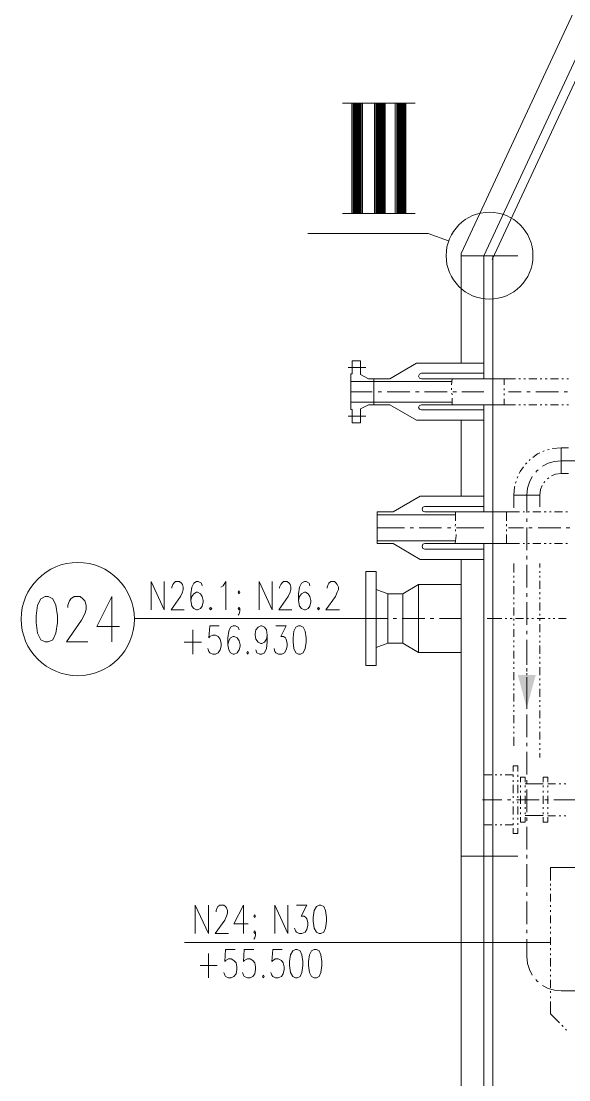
# Model space of a CAD drawing. Header units: millimetres. Extents: x 0 to 588, y 0 to 874.
# Drawn here: x 64.5 to 98.3, y 330.3 to 395.6 of the extents above; entities that cross this region are included whole.
import ezdxf

# ---------------------------------------------------------------- set-up
doc = ezdxf.new("R2010")
doc.units = ezdxf.units.MM
doc.layers.get('0').update_dxf_attribs({"lineweight": 18})

msp = doc.modelspace()

# ---------------------------------------------------------------- hatches: boundary and pattern name
msp.add_hatch(color=0).paths.add_polyline_path([(95.673, 353.229), (96.224, 355.261), (95.123, 355.261)], flags=0)

# ---------------------------------------------------------------- linework, layer by layer
at = {"color": 0, "lineweight": 0}
for points in [[(91.63, 381.254), (104.479, 408.834)], [(93.028, 381.106), (105.812, 408.538)], [(93.535, 380.873), (106.362, 408.411)], [(84.307, 390.525), (85.598, 390.525)], [(84.391, 390.525), (85.683, 390.525)], [(84.434, 390.525), (85.725, 390.525)], [(84.476, 390.525), (85.767, 390.525)], [(84.519, 390.525), (85.788, 390.525)], [(84.582, 390.525), (85.873, 390.525)], [(84.582, 390.525), (85.852, 390.525)], [(84.645, 390.525), (85.937, 390.525)], [(84.688, 390.525), (85.979, 390.525)], [(84.709, 390.525), (86, 390.525)], [(84.772, 390.525), (86.064, 390.525)], [(84.836, 390.525), (86.106, 390.525)], [(84.878, 390.525), (84.878, 383.709)], [(84.963, 390.525), (84.963, 383.709)], [(85.005, 390.525), (85.005, 383.709)], [(85.026, 383.709), (85.026, 390.525)], [(85.048, 390.525), (85.048, 383.709)], [(85.09, 390.525), (85.09, 383.709)], [(85.111, 383.709), (85.111, 390.525)], [(85.153, 383.709), (85.153, 390.525)], [(85.153, 390.525), (85.153, 383.709)], [(85.153, 390.525), (85.153, 383.709)], [(85.196, 383.709), (85.196, 390.525)], [(85.217, 383.709), (85.217, 390.525)], [(85.217, 390.525), (85.217, 383.709)], [(85.259, 390.525), (85.259, 383.709)], [(85.281, 390.525), (85.281, 383.709)], [(85.281, 383.709), (85.281, 390.525)], [(85.302, 383.709), (85.302, 390.525)], [(85.344, 390.525), (85.344, 383.709)], [(85.365, 383.709), (85.365, 390.525)], [(85.407, 390.525), (85.407, 383.709)], [(85.407, 383.709), (85.407, 390.525)], [(85.429, 383.709), (85.429, 390.525)], [(85.492, 383.709), (85.492, 390.525)], [(85.534, 383.709), (85.534, 390.525)], [(85.704, 390.525), (86.995, 390.525)], [(85.788, 390.525), (87.08, 390.525)], [(85.831, 390.525), (87.122, 390.525)], [(85.873, 390.525), (87.164, 390.525)], [(85.915, 390.525), (87.186, 390.525)], [(85.979, 390.525), (87.27, 390.525)], [(85.979, 390.525), (87.249, 390.525)], [(86.043, 390.525), (87.334, 390.525)], [(86.085, 390.525), (87.376, 390.525)], [(86.106, 390.525), (87.397, 390.525)], [(86.169, 390.525), (87.461, 390.525)], [(86.233, 390.525), (87.503, 390.525)], [(86.275, 390.525), (86.275, 383.709)], [(86.36, 390.525), (86.36, 383.709)], [(86.402, 390.525), (86.402, 383.709)], [(86.424, 383.709), (86.424, 390.525)], [(86.445, 390.525), (86.445, 383.709)], [(86.487, 390.525), (86.487, 383.709)], [(86.508, 383.709), (86.508, 390.525)], [(86.529, 390.525), (86.529, 383.709)], [(86.55, 383.709), (86.55, 390.525)], [(86.55, 390.525), (86.55, 383.709)], [(86.593, 383.709), (86.593, 390.525)], [(86.614, 383.709), (86.614, 390.525)], [(86.614, 390.525), (86.614, 383.709)], [(86.656, 390.525), (86.656, 383.709)], [(86.677, 390.525), (86.677, 383.709)], [(86.677, 383.709), (86.677, 390.525)], [(86.699, 383.709), (86.699, 390.525)], [(86.741, 390.525), (86.741, 383.709)], [(86.762, 383.709), (86.762, 390.525)], [(86.805, 390.525), (86.805, 383.709)], [(86.805, 383.709), (86.805, 390.525)], [(86.826, 383.709), (86.826, 390.525)], [(86.889, 383.709), (86.889, 390.525)], [(86.931, 383.709), (86.931, 390.525)], [(86.995, 390.525), (88.286, 390.525)], [(87.08, 390.525), (88.371, 390.525)], [(87.122, 390.525), (88.413, 390.525)], [(87.164, 390.525), (88.434, 390.525)], [(87.207, 390.525), (88.477, 390.525)], [(87.249, 390.525), (88.54, 390.525)], [(87.27, 390.525), (88.561, 390.525)], [(87.334, 390.525), (88.625, 390.525)], [(87.376, 390.525), (88.667, 390.525)], [(87.397, 390.525), (88.688, 390.525)], [(87.461, 390.525), (88.752, 390.525)], [(87.524, 390.525), (88.794, 390.525)], [(87.567, 390.525), (87.567, 383.709)], [(87.651, 390.525), (87.651, 383.709)], [(87.694, 390.525), (87.694, 383.709)], [(87.715, 383.709), (87.715, 390.525)], [(87.736, 390.525), (87.736, 383.709)], [(87.778, 390.525), (87.778, 383.709)], [(87.799, 383.709), (87.799, 390.525)], [(87.82, 390.525), (87.82, 383.709)], [(87.842, 383.709), (87.842, 390.525)], [(87.842, 390.525), (87.842, 383.709)], [(87.884, 383.709), (87.884, 390.525)], [(87.905, 383.709), (87.905, 390.525)], [(87.905, 390.525), (87.905, 383.709)], [(87.948, 390.525), (87.948, 383.709)], [(87.969, 390.525), (87.969, 383.709)], [(87.969, 383.709), (87.969, 390.525)], [(87.99, 383.709), (87.99, 390.525)], [(88.032, 390.525), (88.032, 383.709)], [(88.053, 383.709), (88.053, 390.525)], [(88.096, 390.525), (88.096, 383.709)], [(88.096, 383.709), (88.096, 390.525)], [(88.117, 383.709), (88.117, 390.525)], [(88.18, 383.709), (88.18, 390.525)], [(88.223, 383.709), (88.223, 390.525)], [(84.307, 383.709), (85.598, 383.709)], [(84.391, 383.709), (85.683, 383.709)], [(84.434, 383.709), (85.725, 383.709)], [(84.476, 383.709), (85.767, 383.709)], [(84.519, 383.709), (85.788, 383.709)], [(84.582, 383.709), (85.873, 383.709)], [(84.582, 383.709), (85.852, 383.709)], [(84.645, 383.709), (85.937, 383.709)], [(84.688, 383.709), (85.979, 383.709)], [(84.709, 383.709), (86, 383.709)], [(84.772, 383.709), (86.064, 383.709)], [(84.836, 383.709), (86.106, 383.709)], [(85.704, 383.709), (86.995, 383.709)], [(85.788, 383.709), (87.08, 383.709)], [(85.831, 383.709), (87.122, 383.709)], [(85.873, 383.709), (87.164, 383.709)], [(85.915, 383.709), (87.186, 383.709)], [(85.979, 383.709), (87.27, 383.709)], [(85.979, 383.709), (87.249, 383.709)], [(86.043, 383.709), (87.334, 383.709)], [(86.085, 383.709), (87.376, 383.709)], [(86.106, 383.709), (87.397, 383.709)], [(86.169, 383.709), (87.461, 383.709)], [(86.233, 383.709), (87.503, 383.709)], [(86.995, 383.709), (88.286, 383.709)], [(87.08, 383.709), (88.371, 383.709)], [(87.122, 383.709), (88.413, 383.709)], [(87.164, 383.709), (88.434, 383.709)], [(87.207, 383.709), (88.477, 383.709)], [(87.249, 383.709), (88.54, 383.709)], [(87.27, 383.709), (88.561, 383.709)], [(87.334, 383.709), (88.625, 383.709)], [(87.376, 383.709), (88.667, 383.709)], [(87.397, 383.709), (88.688, 383.709)], [(87.461, 383.709), (88.752, 383.709)], [(87.524, 383.709), (88.794, 383.709)], [(90.847, 382.037), (89.599, 382.482), (82.169, 382.482)], [(91.63, 374.481), (91.63, 381.254)], [(91.63, 381.106), (95.123, 381.106)], [(93.028, 373.528), (93.028, 381.106)], [(93.578, 197.21), (93.578, 381.106)], [(85.746, 374.227), (84.667, 374.227)], [(84.9, 374.629), (84.9, 373.825), (84.815, 373.825)], [(85.429, 374.629), (84.9, 374.629)], [(85.429, 374.629), (85.429, 373.782)], [(87.228, 373.528), (88.879, 374.481)], [(93.028, 374.481), (88.879, 374.481)], [(84.9, 370.819), (84.9, 371.623), (84.815, 371.623), (84.815, 373.825)], [(91.08, 373.359), (84.815, 373.359)], [(86.233, 373.528), (85.915, 373.528), (85.429, 373.782)], [(86.233, 371.92), (86.233, 373.528)], [(87.228, 373.528), (86.233, 373.528)], [(89.175, 373.867), (89.048, 373.803), (89.006, 373.697), (89.048, 373.57), (89.175, 373.528)], [(91.694, 373.867), (89.175, 373.867)], [(89.175, 373.528), (94.276, 373.528)], [(91.08, 373.528), (91.038, 373.147)], [(91.694, 373.867), (91.715, 373.867)], [(91.694, 373.867), (93.028, 373.867)], [(94.276, 373.528), (94.276, 373.147)], [(94.276, 373.528), (94.975, 373.528)], [(95.186, 373.528), (95.292, 373.528)], [(95.483, 373.528), (95.589, 373.528)], [(95.8, 373.528), (96.287, 373.528)], [(96.499, 373.528), (96.605, 373.528)], [(96.816, 373.528), (96.922, 373.528)], [(97.134, 373.528), (97.621, 373.528)], [(97.832, 373.528), (97.938, 373.528)], [(98.15, 373.528), (98.256, 373.528)], [(86.148, 372.724), (84.815, 372.724)], [(86.72, 372.724), (86.508, 372.724)], [(88.456, 372.724), (87.058, 372.724)], [(89.027, 372.724), (88.815, 372.724)], [(90.763, 372.724), (89.366, 372.724)], [(91.038, 372.957), (91.038, 372.851)], [(91.334, 372.724), (91.123, 372.724)], [(93.028, 372.724), (91.673, 372.724)], [(94.276, 372.935), (94.276, 372.83)], [(95.335, 372.724), (94.552, 372.724)], [(95.885, 372.724), (95.673, 372.724)], [(97.621, 372.724), (96.224, 372.724)], [(98.192, 372.724), (97.981, 372.724)], [(91.101, 372.089), (84.815, 372.089)], [(91.059, 372.639), (91.08, 372.533)], [(91.08, 372.322), (91.08, 371.941)], [(94.276, 372.618), (94.276, 372.512)], [(94.276, 372.3), (94.276, 371.92)], [(86.233, 371.92), (85.915, 371.92), (85.429, 371.666)], [(85.429, 370.819), (85.429, 371.666)], [(86.233, 371.92), (87.228, 371.92), (88.879, 370.967), (93.028, 370.967)], [(89.175, 371.92), (89.048, 371.877), (89.006, 371.75), (89.048, 371.644), (89.175, 371.602)], [(89.175, 371.92), (94.276, 371.92)], [(93.028, 371.602), (89.175, 371.602)], [(93.028, 365.315), (93.028, 371.92)], [(94.276, 371.92), (94.975, 371.92)], [(95.186, 371.92), (95.292, 371.92)], [(95.483, 371.92), (95.589, 371.92)], [(95.8, 371.92), (96.287, 371.92)], [(96.499, 371.92), (96.605, 371.92)], [(96.816, 371.92), (96.922, 371.92)], [(97.134, 371.92), (97.621, 371.92)], [(97.832, 371.92), (97.938, 371.92)], [(98.15, 371.92), (98.256, 371.92)], [(85.746, 371.221), (84.667, 371.221)], [(85.429, 370.819), (84.9, 370.819)], [(91.63, 366.289), (91.63, 370.967)], [(96.478, 368.956), (96.329, 368.893), (96.054, 368.681)], [(96.753, 369.083), (96.668, 369.041)], [(97.049, 369.168), (96.943, 369.147)], [(97.79, 369.274), (97.282, 369.231), (97.261, 369.231)], [(98.256, 369.274), (97.79, 369.274)], [(97.79, 367.686), (97.79, 369.274)], [(95.673, 368.342), (95.589, 368.258)], [(95.885, 368.554), (95.822, 368.49)], [(97.79, 368.469), (97.388, 368.427), (96.986, 368.321), (96.647, 368.131)], [(99.589, 368.469), (97.79, 368.469)], [(95.123, 367.496), (95.081, 367.39)], [(95.462, 368.088), (95.271, 367.813), (95.208, 367.686)], [(96.012, 367.496), (95.843, 367.157), (95.716, 366.776), (95.673, 366.353)], [(96.372, 367.919), (96.287, 367.856), (96.224, 367.771)], [(97.79, 367.686), (97.451, 367.644), (97.197, 367.538)], [(98.256, 367.686), (97.79, 367.686)], [(94.933, 366.903), (94.911, 366.861), (94.869, 366.353)], [(95.017, 367.199), (94.975, 367.094)], [(96.626, 366.945), (96.52, 366.691), (96.478, 366.353)], [(96.795, 367.199), (96.732, 367.115)], [(97.028, 367.411), (96.943, 367.348)], [(87.439, 365.315), (89.091, 366.289)], [(93.028, 366.289), (89.091, 366.289)], [(94.869, 365.57), (94.869, 366.353)], [(94.869, 366.353), (96.478, 366.353)], [(95.673, 365.273), (95.673, 366.353)], [(96.478, 365.633), (96.478, 366.353)], [(89.387, 365.654), (89.26, 365.612), (89.218, 365.485), (89.26, 365.358), (89.387, 365.315)], [(91.906, 365.654), (89.387, 365.654)], [(91.906, 365.654), (93.028, 365.654)], [(86.445, 365.315), (87.439, 365.315)], [(86.445, 363.368), (86.445, 365.315)], [(91.271, 365.146), (86.445, 365.146)], [(94.424, 365.315), (89.387, 365.315)], [(91.271, 365.315), (91.271, 364.765)], [(95.229, 365.315), (94.424, 365.315)], [(94.424, 364.765), (94.424, 365.315)], [(95.525, 365.315), (95.441, 365.315)], [(95.673, 364.702), (95.673, 364.913)], [(95.843, 365.315), (95.737, 365.315)], [(96.541, 365.315), (96.054, 365.315)], [(96.859, 365.315), (96.753, 365.315)], [(97.176, 365.315), (97.07, 365.315)], [(97.875, 365.315), (97.388, 365.315)], [(98.192, 365.315), (98.086, 365.315)], [(86.445, 364.342), (88.138, 364.342)], [(88.477, 364.342), (88.688, 364.342)], [(89.027, 364.342), (90.424, 364.342)], [(90.784, 364.342), (90.996, 364.342)], [(91.271, 364.553), (91.249, 364.448)], [(91.271, 364.236), (91.271, 364.13)], [(91.334, 364.342), (93.028, 364.342)], [(94.424, 364.448), (94.424, 364.553)], [(94.424, 364.13), (94.424, 364.236)], [(95.462, 364.342), (94.552, 364.342)], [(95.673, 362.966), (95.673, 364.363)], [(96.012, 364.342), (95.8, 364.342)], [(97.769, 364.342), (96.372, 364.342)], [(98.319, 364.342), (98.108, 364.342)], [(91.313, 363.918), (91.313, 363.855), (91.249, 363.368)], [(94.424, 363.368), (94.424, 363.918)], [(91.271, 363.538), (86.445, 363.538)], [(86.445, 363.368), (87.439, 363.368)], [(87.439, 363.368), (89.091, 362.394)], [(89.387, 363.368), (89.26, 363.326), (89.218, 363.199), (89.26, 363.072), (89.387, 363.029)], [(94.424, 363.368), (89.387, 363.368)], [(91.906, 363.029), (89.387, 363.029)], [(91.906, 363.029), (93.028, 363.029)], [(93.028, 250.529), (93.028, 363.368)], [(95.229, 363.368), (94.424, 363.368)], [(95.525, 363.368), (95.441, 363.368)], [(95.843, 363.368), (95.737, 363.368)], [(96.541, 363.368), (96.054, 363.368)], [(96.859, 363.368), (96.753, 363.368)], [(97.176, 363.368), (97.07, 363.368)], [(97.875, 363.368), (97.388, 363.368)], [(98.192, 363.368), (98.086, 363.368)], [(93.028, 362.394), (89.091, 362.394)], [(91.63, 323.956), (91.63, 362.394)], [(95.673, 362.394), (95.673, 362.606)], [(86.381, 361.654), (85.746, 361.654), (85.746, 358.754)], [(86.381, 361.654), (86.381, 358.754)], [(94.869, 361.59), (94.869, 362.14)], [(95.673, 360.659), (95.673, 362.056)], [(96.478, 361.887), (96.478, 362.14)], [(96.478, 361.569), (96.478, 361.675)], [(72.517, 359.283), (72.517, 361.019), (73.321, 359.283), (73.321, 361.019)], [(73.787, 360.616), (73.787, 360.68), (73.85, 360.849), (73.914, 360.934), (74.02, 361.019), (74.253, 361.019), (74.38, 360.934), (74.443, 360.849), (74.486, 360.68), (74.486, 360.532), (74.443, 360.363), (74.316, 360.108), (73.745, 359.283), (74.549, 359.283)], [(75.65, 360.765), (75.607, 360.934), (75.417, 361.019), (75.311, 361.019), (75.142, 360.934), (75.015, 360.68), (74.951, 360.278), (74.951, 359.854), (75.015, 359.516), (75.142, 359.368), (75.311, 359.283), (75.374, 359.283), (75.544, 359.368), (75.65, 359.516), (75.713, 359.77), (75.713, 359.854), (75.65, 360.108), (75.544, 360.278), (75.374, 360.363), (75.311, 360.363), (75.142, 360.278), (75.015, 360.108), (74.951, 359.854)], [(76.814, 360.68), (76.941, 360.765), (77.11, 361.019), (77.11, 359.283)], [(79.163, 359.283), (79.163, 361.019), (79.968, 359.283), (79.968, 361.019)], [(80.433, 360.616), (80.433, 360.68), (80.497, 360.849), (80.56, 360.934), (80.666, 361.019), (80.899, 361.019), (81.026, 360.934), (81.09, 360.849), (81.132, 360.68), (81.132, 360.532), (81.09, 360.363), (80.963, 360.108), (80.391, 359.283), (81.195, 359.283)], [(82.296, 360.765), (82.254, 360.934), (82.063, 361.019), (81.957, 361.019), (81.788, 360.934), (81.661, 360.68), (81.597, 360.278), (81.597, 359.854), (81.661, 359.516), (81.788, 359.368), (81.957, 359.283), (82.021, 359.283), (82.19, 359.368), (82.296, 359.516), (82.359, 359.77), (82.359, 359.854), (82.296, 360.108), (82.19, 360.278), (82.021, 360.363), (81.957, 360.363), (81.788, 360.278), (81.661, 360.108), (81.597, 359.854)], [(83.354, 360.616), (83.354, 360.68), (83.418, 360.849), (83.46, 360.934), (83.587, 361.019), (83.82, 361.019), (83.926, 360.934), (83.989, 360.849), (84.053, 360.68), (84.053, 360.532), (83.989, 360.363), (83.883, 360.108), (83.291, 359.283), (84.116, 359.283)], [(94.869, 361.273), (94.869, 361.378)], [(94.869, 360.955), (94.869, 361.061)], [(96.478, 361.273), (96.478, 361.378)], [(96.478, 360.574), (96.478, 361.061)], [(86.381, 360.532), (87.101, 360.278), (88.032, 360.278), (89.006, 360.849), (91.63, 360.849)], [(87.101, 360.278), (87.101, 358.754)], [(88.032, 360.278), (88.032, 358.754)], [(89.006, 360.849), (89.006, 358.754)], [(94.869, 360.257), (94.869, 360.743)], [(95.673, 360.087), (95.673, 360.299)], [(96.478, 360.257), (96.478, 360.363)], [(67.374, 359.431), (67.374, 359.579), (67.479, 359.833), (67.564, 359.96), (67.754, 360.108), (68.135, 360.108), (68.305, 359.96), (68.411, 359.833), (68.495, 359.579), (68.495, 359.304), (68.411, 359.029), (68.22, 358.648), (67.289, 357.315), (68.601, 357.315)], [(70.083, 360.108), (69.151, 358.246), (70.549, 358.246)], [(70.083, 360.108), (70.083, 357.315)], [(94.869, 359.939), (94.869, 360.045)], [(94.869, 359.622), (94.869, 359.728)], [(95.673, 358.352), (95.673, 359.749)], [(96.478, 359.939), (96.478, 360.045)], [(96.478, 359.241), (96.478, 359.728)], [(77.978, 359.368), (77.936, 359.283), (77.872, 359.368), (77.936, 359.431), (77.978, 359.368), (77.978, 359.198), (77.936, 359.029), (77.872, 358.944)], [(94.869, 358.923), (94.869, 359.431)], [(96.478, 358.923), (96.478, 359.029)], [(71.501, 358.754), (87.08, 358.754)], [(86.381, 355.854), (85.746, 355.854), (85.746, 358.754)], [(86.381, 355.854), (86.381, 358.754)], [(87.101, 357.23), (87.101, 358.754)], [(87.439, 358.754), (87.63, 358.754)], [(87.99, 358.754), (89.387, 358.754)], [(88.032, 357.23), (88.032, 358.754)], [(89.006, 356.658), (89.006, 358.754)], [(89.725, 358.754), (89.937, 358.754)], [(90.297, 358.754), (91.63, 358.754)], [(94.128, 358.754), (93.239, 358.754)], [(94.446, 358.754), (94.34, 358.754)], [(94.763, 358.754), (94.657, 358.754)], [(94.869, 358.627), (94.869, 358.733)], [(94.869, 358.309), (94.869, 358.415)], [(95.462, 358.754), (94.975, 358.754)], [(95.779, 358.754), (95.673, 358.754)], [(96.097, 358.754), (95.991, 358.754)], [(96.795, 358.754), (96.308, 358.754)], [(96.478, 358.606), (96.478, 358.712)], [(96.478, 357.907), (96.478, 358.394)], [(97.113, 358.754), (97.007, 358.754)], [(97.409, 358.754), (97.303, 358.754)], [(98.108, 358.754), (97.621, 358.754)], [(75.078, 358.055), (75.078, 356.553)], [(76.708, 358.288), (76.136, 358.288), (76.073, 357.547), (76.136, 357.632), (76.306, 357.717), (76.475, 357.717), (76.644, 357.632), (76.772, 357.463), (76.835, 357.209), (76.835, 357.039), (76.772, 356.807), (76.644, 356.637), (76.475, 356.553), (76.306, 356.553), (76.136, 356.637), (76.073, 356.722), (76.01, 356.891)], [(77.936, 358.055), (77.872, 358.204), (77.703, 358.288), (77.576, 358.288), (77.406, 358.204), (77.301, 357.971), (77.237, 357.547), (77.237, 357.124), (77.301, 356.807), (77.406, 356.637), (77.576, 356.553), (77.639, 356.553), (77.809, 356.637), (77.936, 356.807), (77.999, 357.039), (77.999, 357.124), (77.936, 357.378), (77.809, 357.547), (77.639, 357.632), (77.576, 357.632), (77.406, 357.547), (77.301, 357.378), (77.237, 357.124)], [(79.671, 357.717), (79.629, 357.463), (79.502, 357.293), (79.333, 357.209), (79.269, 357.209), (79.1, 357.293), (78.973, 357.463), (78.93, 357.717), (78.93, 357.801), (78.973, 358.055), (79.1, 358.204), (79.269, 358.288), (79.333, 358.288), (79.502, 358.204), (79.629, 358.055), (79.671, 357.717), (79.671, 357.293), (79.629, 356.891), (79.502, 356.637), (79.333, 356.553), (79.206, 356.553), (79.036, 356.637), (78.973, 356.807)], [(80.201, 358.288), (80.835, 358.288), (80.497, 357.632), (80.666, 357.632), (80.793, 357.547), (80.835, 357.463), (80.899, 357.209), (80.899, 357.039), (80.835, 356.807), (80.73, 356.637), (80.56, 356.553), (80.37, 356.553), (80.201, 356.637), (80.137, 356.722), (80.095, 356.891)], [(94.869, 357.611), (94.869, 358.098)], [(95.673, 357.78), (95.673, 357.992)], [(96.478, 357.59), (96.478, 357.695)], [(74.549, 357.293), (75.607, 357.293)], [(86.381, 356.955), (87.101, 357.23), (88.032, 357.23), (89.006, 356.658)], [(94.869, 357.293), (94.869, 357.399)], [(94.869, 356.976), (94.869, 357.082)], [(95.673, 356.045), (95.673, 357.442)], [(96.478, 357.272), (96.478, 357.378)], [(96.478, 356.574), (96.478, 357.082)], [(89.006, 356.658), (91.63, 356.658)], [(94.869, 356.277), (94.869, 356.764)], [(95.673, 356.383), (95.673, 355.896)], [(96.478, 356.277), (96.478, 356.383)], [(94.869, 355.96), (94.869, 356.066)], [(94.869, 355.642), (94.869, 355.748)], [(96.478, 355.96), (96.478, 356.066)], [(96.478, 355.261), (96.478, 355.748)], [(94.869, 354.944), (94.869, 355.431)], [(95.673, 355.685), (95.673, 355.579)], [(95.673, 355.473), (95.673, 355.685)], [(95.673, 355.367), (95.673, 355.261)], [(95.673, 353.737), (95.673, 355.134)], [(94.869, 354.626), (94.869, 354.732)], [(94.869, 354.33), (94.869, 354.436)], [(95.673, 355.05), (95.673, 354.563)], [(96.478, 354.944), (96.478, 355.05)], [(96.478, 354.626), (96.478, 354.732)], [(96.478, 353.928), (96.478, 354.415)], [(94.869, 353.632), (94.869, 354.118)], [(95.673, 354.351), (95.673, 354.245)], [(95.673, 354.034), (95.673, 353.928)], [(94.869, 353.314), (94.869, 353.42)], [(94.869, 352.997), (94.869, 353.102)], [(95.673, 353.716), (95.673, 353.229)], [(95.673, 353.187), (95.673, 353.377)], [(96.478, 353.61), (96.478, 353.716)], [(96.478, 353.293), (96.478, 353.399)], [(94.869, 352.298), (94.869, 352.785)], [(95.673, 351.43), (95.673, 352.827)], [(96.478, 352.594), (96.478, 353.081)], [(94.869, 351.981), (94.869, 352.086)], [(96.478, 352.277), (96.478, 352.383)], [(96.478, 351.981), (96.478, 352.086)], [(94.869, 351.663), (94.869, 351.769)], [(94.869, 350.901), (94.869, 351.451)], [(96.478, 351.282), (96.478, 351.769)], [(95.673, 350.88), (95.673, 351.091)], [(95.673, 349.123), (95.673, 350.52)], [(96.478, 350.964), (96.478, 351.07)], [(96.478, 350.647), (96.478, 350.753)], [(96.478, 350.181), (96.478, 350.435)], [(95.123, 349.313), (95.123, 349.673), (94.827, 349.673), (94.827, 349.313)], [(93.028, 349.102), (93.514, 349.102)], [(93.726, 349.102), (93.832, 349.102)], [(94.022, 349.102), (94.128, 349.102)], [(94.34, 349.102), (94.827, 349.102)], [(94.827, 349.102), (94.827, 348.996)], [(94.827, 348.784), (94.827, 348.678)], [(95.123, 348.996), (95.123, 349.102)], [(95.123, 348.678), (95.123, 348.784)], [(95.567, 348.657), (95.567, 348.975), (95.292, 348.975), (95.292, 348.657)], [(96.689, 348.551), (95.567, 348.551)], [(95.673, 348.573), (95.673, 348.784)], [(96.965, 348.657), (96.965, 348.975), (96.689, 348.975), (96.689, 348.657)], [(97.451, 348.551), (96.965, 348.551)], [(97.769, 348.551), (97.663, 348.551)], [(98.086, 348.551), (97.981, 348.551)], [(94.827, 348.488), (94.827, 347.98)], [(95.123, 347.98), (95.123, 348.488)], [(95.292, 348.446), (95.292, 348.34)], [(95.292, 348.128), (95.292, 348.022)], [(95.567, 348.34), (95.567, 348.446)], [(95.567, 348.022), (95.567, 348.128)], [(95.673, 346.816), (95.673, 348.213)], [(96.689, 348.446), (96.689, 348.34)], [(96.689, 348.128), (96.689, 348.022)], [(96.965, 348.34), (96.965, 348.446)], [(96.965, 348.022), (96.965, 348.128)], [(94.128, 347.578), (92.943, 347.578)], [(94.7, 347.578), (94.488, 347.578)], [(94.827, 347.789), (94.827, 347.684)], [(94.827, 347.472), (94.827, 347.366)], [(96.435, 347.578), (95.038, 347.578)], [(95.123, 347.684), (95.123, 347.789)], [(95.123, 347.366), (95.123, 347.472)], [(95.292, 347.811), (95.292, 347.324)], [(95.567, 347.324), (95.567, 347.811)], [(96.689, 347.811), (96.689, 347.324)], [(97.007, 347.578), (96.795, 347.578)], [(96.965, 347.324), (96.965, 347.811)], [(98.743, 347.578), (97.346, 347.578)], [(94.827, 347.154), (94.827, 346.668)], [(95.123, 346.668), (95.123, 347.154)], [(95.292, 347.112), (95.292, 347.006)], [(95.292, 346.795), (95.292, 346.689)], [(95.567, 347.006), (95.567, 347.112)], [(95.567, 346.689), (95.567, 346.795)], [(96.689, 346.604), (95.567, 346.604)], [(96.689, 347.112), (96.689, 347.006)], [(96.689, 346.795), (96.689, 346.689)], [(96.965, 347.006), (96.965, 347.112)], [(96.965, 346.689), (96.965, 346.795)], [(97.451, 346.583), (96.965, 346.583)], [(97.769, 346.583), (97.663, 346.583)], [(98.086, 346.583), (97.981, 346.583)], [(93.028, 346.033), (93.514, 346.033)], [(93.726, 346.033), (93.832, 346.033)], [(94.022, 346.033), (94.128, 346.033)], [(94.34, 346.033), (94.827, 346.033)], [(94.827, 346.456), (94.827, 346.35)], [(94.827, 346.139), (94.827, 346.033)], [(95.123, 346.35), (95.123, 346.456)], [(95.123, 346.033), (95.123, 346.139)], [(95.292, 346.498), (95.292, 346.181), (95.567, 346.181)], [(95.567, 346.181), (95.567, 346.498)], [(95.673, 346.265), (95.673, 346.477)], [(96.689, 346.498), (96.689, 346.181), (96.965, 346.181)], [(96.965, 346.181), (96.965, 346.498)], [(94.827, 345.821), (94.827, 345.482), (95.123, 345.482)], [(95.123, 345.482), (95.123, 345.821)], [(95.673, 344.509), (95.673, 345.906)], [(91.63, 344.085), (95.123, 344.085)], [(95.673, 343.958), (95.673, 344.17)], [(95.673, 342.202), (95.673, 343.599)], [(97.134, 342.604), (97.134, 343.387)], [(108.416, 343.387), (97.134, 343.387)], [(97.134, 342.286), (97.134, 342.392)], [(97.134, 341.99), (97.134, 342.096)], [(95.673, 341.651), (95.673, 341.863)], [(97.134, 341.291), (97.134, 341.778)], [(75.226, 339.323), (75.226, 341.08), (76.052, 339.323), (76.052, 341.08)], [(76.517, 340.656), (76.517, 340.741), (76.581, 340.91), (76.623, 340.995), (76.75, 341.08), (76.983, 341.08), (77.089, 340.995), (77.153, 340.91), (77.216, 340.741), (77.216, 340.572), (77.153, 340.402), (77.047, 340.148), (76.454, 339.323), (77.279, 339.323)], [(78.211, 341.08), (77.618, 339.916), (78.486, 339.916)], [(78.211, 341.08), (78.211, 339.323)], [(80.137, 339.323), (80.137, 341.08), (80.941, 339.323), (80.941, 341.08)], [(81.471, 341.08), (82.106, 341.08), (81.767, 340.402), (81.936, 340.402), (82.042, 340.318), (82.106, 340.233), (82.169, 340), (82.169, 339.831), (82.106, 339.577), (82, 339.408), (81.809, 339.323), (81.64, 339.323), (81.471, 339.408), (81.407, 339.492), (81.344, 339.661)], [(95.673, 339.894), (95.673, 341.291)], [(97.134, 340.974), (97.134, 341.08)], [(97.134, 340.656), (97.134, 340.762)], [(97.134, 339.958), (97.134, 340.445)], [(78.952, 339.408), (78.909, 339.323), (78.846, 339.408), (78.909, 339.492), (78.952, 339.408), (78.952, 339.238), (78.909, 339.069), (78.846, 338.984)], [(95.673, 339.344), (95.673, 339.556)], [(97.134, 339.64), (97.134, 339.746)], [(97.134, 339.323), (97.134, 339.429)], [(97.134, 338.772), (74.57, 338.772)], [(95.673, 337.905), (95.673, 338.984)], [(97.134, 338.624), (97.134, 339.111)], [(76.052, 338.095), (76.052, 336.592)], [(77.682, 338.349), (77.089, 338.349), (77.047, 337.608), (77.089, 337.672), (77.279, 337.757), (77.449, 337.757), (77.618, 337.672), (77.745, 337.524), (77.787, 337.27), (77.787, 337.1), (77.745, 336.846), (77.618, 336.677), (77.449, 336.592), (77.279, 336.592), (77.089, 336.677), (77.047, 336.762), (76.983, 336.931)], [(78.846, 338.349), (78.253, 338.349), (78.211, 337.608), (78.253, 337.672), (78.444, 337.757), (78.613, 337.757), (78.782, 337.672), (78.909, 337.524), (78.952, 337.27), (78.952, 337.1), (78.909, 336.846), (78.782, 336.677), (78.613, 336.592), (78.444, 336.592), (78.253, 336.677), (78.211, 336.762), (78.147, 336.931)], [(80.582, 338.349), (80.01, 338.349), (79.947, 337.608), (80.01, 337.672), (80.179, 337.757), (80.349, 337.757), (80.539, 337.672), (80.645, 337.524), (80.709, 337.27), (80.709, 337.1), (80.645, 336.846), (80.539, 336.677), (80.349, 336.592), (80.179, 336.592), (80.01, 336.677), (79.947, 336.762), (79.883, 336.931)], [(97.134, 338.307), (97.134, 338.413)], [(97.134, 337.989), (97.134, 338.095)], [(95.673, 337.905), (95.716, 337.481), (95.843, 337.1), (96.012, 336.762)], [(97.134, 337.291), (97.134, 337.799)], [(75.523, 337.354), (76.581, 337.354)], [(97.134, 336.995), (97.134, 337.1)], [(97.134, 336.677), (97.134, 336.783)], [(96.224, 336.486), (96.287, 336.402), (96.372, 336.338)], [(97.134, 335.978), (97.134, 336.465)], [(96.647, 336.127), (96.986, 335.936), (97.388, 335.83), (97.79, 335.788)], [(97.134, 335.661), (97.134, 335.767)], [(99.293, 335.788), (97.79, 335.788)], [(97.134, 335.344), (97.134, 335.449)], [(97.684, 333.82), (97.134, 334.37), (97.134, 335.132)], [(97.917, 333.587), (97.832, 333.671)], [(98.129, 333.375), (98.065, 333.438)]]:
    msp.add_lwpolyline(points, dxfattribs=at)
for points in [[(86.233, 373.528), (86.233, 371.92)], [(77.936, 360.447), (77.872, 360.363), (77.936, 360.278), (77.978, 360.363)], [(65.977, 360.108), (65.701, 359.96), (65.511, 359.579), (65.426, 358.902), (65.426, 358.5), (65.511, 357.844), (65.701, 357.442), (65.977, 357.315), (66.167, 357.315), (66.442, 357.442), (66.633, 357.844), (66.739, 358.5), (66.739, 358.902), (66.633, 359.579), (66.442, 359.96), (66.167, 360.108)], [(76.179, 359.431), (76.115, 359.368), (76.179, 359.283), (76.242, 359.368)], [(82.825, 359.431), (82.762, 359.368), (82.825, 359.283), (82.889, 359.368)], [(81.597, 358.288), (81.428, 358.204), (81.301, 357.971), (81.259, 357.547), (81.259, 357.293), (81.301, 356.891), (81.428, 356.637), (81.597, 356.553), (81.725, 356.553), (81.894, 356.637), (82, 356.891), (82.063, 357.293), (82.063, 357.547), (82, 357.971), (81.894, 358.204), (81.725, 358.288)], [(78.465, 356.722), (78.401, 356.637), (78.465, 356.553), (78.507, 356.637)], [(82.868, 341.08), (82.698, 340.995), (82.571, 340.741), (82.508, 340.318), (82.508, 340.085), (82.571, 339.661), (82.698, 339.408), (82.868, 339.323), (82.973, 339.323), (83.164, 339.408), (83.27, 339.661), (83.333, 340.085), (83.333, 340.318), (83.27, 340.741), (83.164, 340.995), (82.973, 341.08)], [(78.909, 340.487), (78.846, 340.402), (78.909, 340.318), (78.952, 340.402)], [(81.407, 338.349), (81.238, 338.264), (81.111, 338.01), (81.047, 337.608), (81.047, 337.354), (81.111, 336.931), (81.238, 336.677), (81.407, 336.592), (81.513, 336.592), (81.703, 336.677), (81.809, 336.931), (81.873, 337.354), (81.873, 337.608), (81.809, 338.01), (81.703, 338.264), (81.513, 338.349)], [(82.571, 338.349), (82.402, 338.264), (82.275, 338.01), (82.211, 337.608), (82.211, 337.354), (82.275, 336.931), (82.402, 336.677), (82.571, 336.592), (82.698, 336.592), (82.868, 336.677), (82.973, 336.931), (83.037, 337.354), (83.037, 337.608), (82.973, 338.01), (82.868, 338.264), (82.698, 338.349)], [(79.417, 336.762), (79.375, 336.677), (79.417, 336.592), (79.481, 336.677)]]:
    msp.add_lwpolyline(points, close=True, dxfattribs=at)
for centre, radius in [((93.377, 381.116), 2.678), ((67.987, 358.712), 3.493)]:
    msp.add_circle(centre, radius, dxfattribs=at)

doc.saveas('drawing.dxf')
